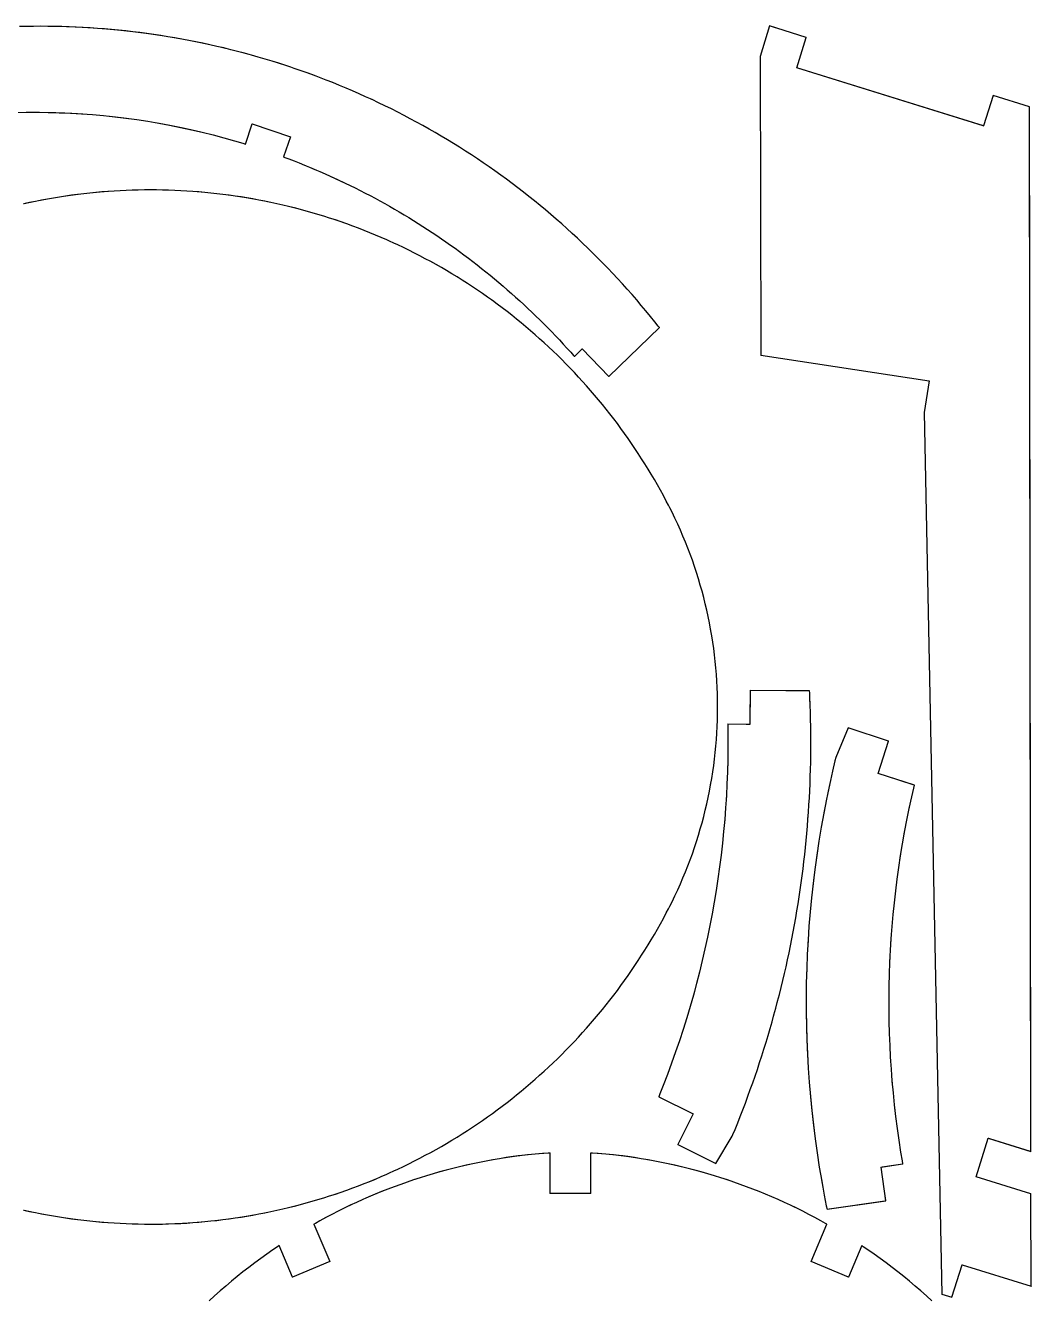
# Model space of a CAD drawing. Header units: metres. Extents: x 0 to 1595, y 0 to 995.
# Drawn here: x 825 to 1298, y 397 to 995 of the extents above; entities that cross this region are included whole.
import ezdxf

# ---------------------------------------------------------------- set-up
doc = ezdxf.new("R2010")
doc.units = ezdxf.units.M

msp = doc.modelspace()

# ---------------------------------------------------------------- linework, layer by layer
for points in [[(820.524, 953.944, 0.4, 0.4, 0), (825.746, 954.039, 0.4, 0.4, 0), (830.965, 954.054, 0.4, 0.4, 0), (836.185, 953.988, 0.4, 0.4, 0), (841.403, 953.84, 0.4, 0.4, 0), (846.617, 953.614, 0.4, 0.4, 0), (851.826, 953.307, 0.4, 0.4, 0), (857.031, 952.919, 0.4, 0.4, 0), (862.229, 952.451, 0.4, 0.4, 0), (867.421, 951.904, 0.4, 0.4, 0), (872.606, 951.276, 0.4, 0.4, 0), (877.781, 950.569, 0.4, 0.4, 0), (882.946, 949.782, 0.4, 0.4, 0), (888.101, 948.914, 0.4, 0.4, 0), (893.244, 947.967, 0.4, 0.4, 0), (898.375, 946.94, 0.4, 0.4, 0), (903.493, 945.833, 0.4, 0.4, 0), (908.596, 944.646, 0.4, 0.4, 0), (913.683, 943.381, 0.4, 0.4, 0), (918.754, 942.035, 0.4, 0.4, 0), (923.808, 940.608, 0.4, 0.4, 0), (927.589, 939.49, 0.4, 0.4, 0), (928.844, 939.104, 0.4, 0.4, 0), (932.049, 948.576, 0.4, 0.4, 0), (950.047, 942.489, 0.4, 0.4, 0), (946.843, 933.015, 0.4, 0.4, 0), (947.46, 932.788, 0.4, 0.4, 0), (949.306, 932.094, 0.4, 0.4, 0), (951.758, 931.154, 0.4, 0.4, 0), (954.204, 930.196, 0.4, 0.4, 0), (956.64, 929.219, 0.4, 0.4, 0), (959.068, 928.224, 0.4, 0.4, 0), (961.488, 927.21, 0.4, 0.4, 0), (963.897, 926.178, 0.4, 0.4, 0), (966.299, 925.128, 0.4, 0.4, 0), (968.692, 924.06, 0.4, 0.4, 0), (971.075, 922.974, 0.4, 0.4, 0), (973.449, 921.869, 0.4, 0.4, 0), (975.813, 920.747, 0.4, 0.4, 0), (978.168, 919.607, 0.4, 0.4, 0), (980.514, 918.449, 0.4, 0.4, 0), (982.85, 917.272, 0.4, 0.4, 0), (985.176, 916.079, 0.4, 0.4, 0), (987.493, 914.868, 0.4, 0.4, 0), (989.799, 913.639, 0.4, 0.4, 0), (992.096, 912.393, 0.4, 0.4, 0), (994.382, 911.129, 0.4, 0.4, 0), (996.658, 909.849, 0.4, 0.4, 0), (998.924, 908.55, 0.4, 0.4, 0), (1001.18, 907.235, 0.4, 0.4, 0), (1003.43, 905.901, 0.4, 0.4, 0), (1005.66, 904.551, 0.4, 0.4, 0), (1007.88, 903.185, 0.4, 0.4, 0), (1010.1, 901.801, 0.4, 0.4, 0), (1012.3, 900.4, 0.4, 0.4, 0), (1014.49, 898.983, 0.4, 0.4, 0), (1016.67, 897.549, 0.4, 0.4, 0), (1018.84, 896.097, 0.4, 0.4, 0), (1021, 894.631, 0.4, 0.4, 0), (1023.14, 893.146, 0.4, 0.4, 0), (1025.28, 891.646, 0.4, 0.4, 0), (1027.4, 890.129, 0.4, 0.4, 0), (1029.51, 888.594, 0.4, 0.4, 0), (1031.61, 887.046, 0.4, 0.4, 0), (1033.7, 885.479, 0.4, 0.4, 0), (1035.77, 883.897, 0.4, 0.4, 0), (1037.84, 882.299, 0.4, 0.4, 0), (1039.89, 880.685, 0.4, 0.4, 0), (1041.93, 879.054, 0.4, 0.4, 0), (1043.96, 877.408, 0.4, 0.4, 0), (1045.97, 875.746, 0.4, 0.4, 0), (1047.98, 874.068, 0.4, 0.4, 0), (1049.97, 872.375, 0.4, 0.4, 0), (1051.94, 870.665, 0.4, 0.4, 0), (1053.91, 868.942, 0.4, 0.4, 0), (1055.86, 867.201, 0.4, 0.4, 0), (1057.8, 865.446, 0.4, 0.4, 0), (1059.72, 863.675, 0.4, 0.4, 0), (1061.63, 861.887, 0.4, 0.4, 0), (1063.53, 860.086, 0.4, 0.4, 0), (1065.42, 858.269, 0.4, 0.4, 0), (1067.29, 856.438, 0.4, 0.4, 0), (1069.15, 854.592, 0.4, 0.4, 0), (1070.99, 852.729, 0.4, 0.4, 0), (1072.82, 850.853, 0.4, 0.4, 0), (1074.64, 848.961, 0.4, 0.4, 0), (1076.44, 847.054, 0.4, 0.4, 0), (1078.23, 845.133, 0.4, 0.4, 0), (1080.01, 843.197, 0.4, 0.4, 0), (1081.77, 841.247, 0.4, 0.4, 0), (1083.08, 839.775, 0.4, 0.4, 0), (1083.52, 839.282, 0.4, 0.4, 0), (1087.22, 842.863, 0.4, 0.4, 0), (1099.73, 829.914, 0.4, 0.4, 0), (1123.47, 852.838, 0.4, 0.4, 0), (1122.94, 853.501, 0.4, 0.4, 0), (1121.37, 855.481, 0.4, 0.4, 0), (1119.26, 858.104, 0.4, 0.4, 0), (1117.12, 860.706, 0.4, 0.4, 0), (1114.96, 863.286, 0.4, 0.4, 0), (1112.78, 865.844, 0.4, 0.4, 0), (1110.58, 868.382, 0.4, 0.4, 0), (1108.35, 870.899, 0.4, 0.4, 0), (1106.11, 873.393, 0.4, 0.4, 0), (1103.84, 875.867, 0.4, 0.4, 0), (1101.55, 878.318, 0.4, 0.4, 0), (1099.24, 880.747, 0.4, 0.4, 0), (1096.91, 883.154, 0.4, 0.4, 0), (1094.55, 885.539, 0.4, 0.4, 0), (1092.18, 887.901, 0.4, 0.4, 0), (1089.79, 890.242, 0.4, 0.4, 0), (1087.38, 892.558, 0.4, 0.4, 0), (1084.94, 894.854, 0.4, 0.4, 0), (1082.49, 897.125, 0.4, 0.4, 0), (1080.01, 899.375, 0.4, 0.4, 0), (1077.52, 901.601, 0.4, 0.4, 0), (1075.01, 903.804, 0.4, 0.4, 0), (1072.48, 905.983, 0.4, 0.4, 0), (1069.93, 908.14, 0.4, 0.4, 0), (1067.36, 910.272, 0.4, 0.4, 0), (1064.77, 912.382, 0.4, 0.4, 0), (1062.16, 914.467, 0.4, 0.4, 0), (1059.54, 916.529, 0.4, 0.4, 0), (1056.89, 918.567, 0.4, 0.4, 0), (1054.23, 920.579, 0.4, 0.4, 0), (1051.55, 922.569, 0.4, 0.4, 0), (1048.85, 924.533, 0.4, 0.4, 0), (1046.14, 926.474, 0.4, 0.4, 0), (1043.41, 928.39, 0.4, 0.4, 0), (1040.66, 930.281, 0.4, 0.4, 0), (1037.89, 932.147, 0.4, 0.4, 0), (1035.11, 933.989, 0.4, 0.4, 0), (1032.31, 935.806, 0.4, 0.4, 0), (1029.49, 937.596, 0.4, 0.4, 0), (1026.66, 939.361, 0.4, 0.4, 0), (1023.81, 941.103, 0.4, 0.4, 0), (1020.94, 942.817, 0.4, 0.4, 0), (1018.06, 944.507, 0.4, 0.4, 0), (1015.17, 946.169, 0.4, 0.4, 0), (1012.25, 947.807, 0.4, 0.4, 0), (1009.32, 949.418, 0.4, 0.4, 0), (1006.38, 951.004, 0.4, 0.4, 0), (1003.42, 952.564, 0.4, 0.4, 0), (1000.45, 954.096, 0.4, 0.4, 0), (997.462, 955.603, 0.4, 0.4, 0), (994.46, 957.082, 0.4, 0.4, 0), (991.443, 958.535, 0.4, 0.4, 0), (988.413, 959.961, 0.4, 0.4, 0), (985.367, 961.36, 0.4, 0.4, 0), (982.308, 962.732, 0.4, 0.4, 0), (979.236, 964.076, 0.4, 0.4, 0), (976.15, 965.394, 0.4, 0.4, 0), (973.05, 966.685, 0.4, 0.4, 0), (969.938, 967.947, 0.4, 0.4, 0), (966.813, 969.182, 0.4, 0.4, 0), (963.674, 970.389, 0.4, 0.4, 0), (960.522, 971.568, 0.4, 0.4, 0), (957.358, 972.719, 0.4, 0.4, 0), (954.182, 973.842, 0.4, 0.4, 0), (951.792, 974.667, 0.4, 0.4, 0), (950.994, 974.938, 0.4, 0.4, 0), (950.196, 975.207, 0.4, 0.4, 0), (947.796, 976.003, 0.4, 0.4, 0), (944.59, 977.039, 0.4, 0.4, 0), (941.378, 978.044, 0.4, 0.4, 0), (938.157, 979.019, 0.4, 0.4, 0), (934.931, 979.965, 0.4, 0.4, 0), (931.697, 980.882, 0.4, 0.4, 0), (928.457, 981.768, 0.4, 0.4, 0), (925.211, 982.625, 0.4, 0.4, 0), (921.958, 983.451, 0.4, 0.4, 0), (918.7, 984.247, 0.4, 0.4, 0), (915.438, 985.014, 0.4, 0.4, 0), (912.168, 985.75, 0.4, 0.4, 0), (908.893, 986.457, 0.4, 0.4, 0), (905.614, 987.133, 0.4, 0.4, 0), (902.331, 987.781, 0.4, 0.4, 0), (899.042, 988.397, 0.4, 0.4, 0), (895.749, 988.985, 0.4, 0.4, 0), (892.451, 989.54, 0.4, 0.4, 0), (889.15, 990.068, 0.4, 0.4, 0), (885.844, 990.564, 0.4, 0.4, 0), (882.536, 991.032, 0.4, 0.4, 0), (879.224, 991.468, 0.4, 0.4, 0), (875.908, 991.875, 0.4, 0.4, 0), (872.592, 992.251, 0.4, 0.4, 0), (869.271, 992.599, 0.4, 0.4, 0), (865.947, 992.915, 0.4, 0.4, 0), (862.621, 993.201, 0.4, 0.4, 0), (859.293, 993.458, 0.4, 0.4, 0), (855.964, 993.685, 0.4, 0.4, 0), (852.632, 993.881, 0.4, 0.4, 0), (849.3, 994.047, 0.4, 0.4, 0), (845.965, 994.183, 0.4, 0.4, 0), (842.631, 994.289, 0.4, 0.4, 0), (839.294, 994.365, 0.4, 0.4, 0), (835.957, 994.411, 0.4, 0.4, 0), (832.619, 994.426, 0.4, 0.4, 0), (829.282, 994.413, 0.4, 0.4, 0), (825.944, 994.367, 0.4, 0.4, 0), (822.607, 994.293, 0.4, 0.4, 0)], [(1171.11, 839.825, 0.4, 0.4, 0), (1250.2, 827.792, 0.4, 0.4, 0), (1247.94, 812.963, 0.4, 0.4, 0), (1256.18, 398.649, 0.4, 0.4, 0), (1260.96, 397.164, 0.4, 0.4, 0), (1265.71, 412.442, 0.4, 0.4, 0), (1298.18, 402.344, 0.4, 0.4, 0), (1298.12, 445.844, 0.4, 0.4, 0), (1272.4, 453.844, 0.4, 0.4, 0), (1278.04, 471.986, 0.4, 0.4, 0), (1298.1, 465.75, 0.4, 0.4, 0), (1297.48, 956.56, 0.4, 0.4, 0), (1280.29, 961.906, 0.4, 0.4, 0), (1275.84, 947.582, 0.4, 0.4, 0), (1187.99, 974.907, 0.4, 0.4, 0), (1192.45, 989.229, 0.4, 0.4, 0), (1175.26, 994.576, 0.4, 0.4, 0), (1170.8, 980.253, 0.4, 0.4, 0), (1171.11, 839.825, 0.4, 0.4, 0)], [(824.535, 438.16, 0.4, 0.4, 0), (827.351, 437.546, 0.4, 0.4, 0), (830.172, 436.961, 0.4, 0.4, 0), (832.997, 436.407, 0.4, 0.4, 0), (835.825, 435.883, 0.4, 0.4, 0), (838.656, 435.389, 0.4, 0.4, 0), (841.49, 434.925, 0.4, 0.4, 0), (844.328, 434.492, 0.4, 0.4, 0), (847.168, 434.088, 0.4, 0.4, 0), (850.01, 433.714, 0.4, 0.4, 0), (852.854, 433.369, 0.4, 0.4, 0), (855.701, 433.056, 0.4, 0.4, 0), (858.549, 432.771, 0.4, 0.4, 0), (861.399, 432.517, 0.4, 0.4, 0), (864.25, 432.293, 0.4, 0.4, 0), (867.101, 432.099, 0.4, 0.4, 0), (869.954, 431.933, 0.4, 0.4, 0), (872.807, 431.799, 0.4, 0.4, 0), (875.66, 431.693, 0.4, 0.4, 0), (878.512, 431.618, 0.4, 0.4, 0), (881.367, 431.572, 0.4, 0.4, 0), (884.218, 431.557, 0.4, 0.4, 0), (887.071, 431.571, 0.4, 0.4, 0), (889.922, 431.614, 0.4, 0.4, 0), (892.772, 431.688, 0.4, 0.4, 0), (895.621, 431.79, 0.4, 0.4, 0), (898.467, 431.922, 0.4, 0.4, 0), (901.313, 432.085, 0.4, 0.4, 0), (904.156, 432.276, 0.4, 0.4, 0), (906.996, 432.497, 0.4, 0.4, 0), (909.835, 432.747, 0.4, 0.4, 0), (912.671, 433.028, 0.4, 0.4, 0), (915.503, 433.338, 0.4, 0.4, 0), (918.332, 433.676, 0.4, 0.4, 0), (921.158, 434.044, 0.4, 0.4, 0), (923.981, 434.443, 0.4, 0.4, 0), (926.799, 434.869, 0.4, 0.4, 0), (929.613, 435.326, 0.4, 0.4, 0), (932.422, 435.813, 0.4, 0.4, 0), (935.228, 436.328, 0.4, 0.4, 0), (938.028, 436.872, 0.4, 0.4, 0), (940.822, 437.446, 0.4, 0.4, 0), (943.613, 438.049, 0.4, 0.4, 0), (946.397, 438.682, 0.4, 0.4, 0), (949.175, 439.343, 0.4, 0.4, 0), (951.947, 440.033, 0.4, 0.4, 0), (954.714, 440.754, 0.4, 0.4, 0), (957.474, 441.503, 0.4, 0.4, 0), (960.226, 442.281, 0.4, 0.4, 0), (962.972, 443.088, 0.4, 0.4, 0), (965.711, 443.925, 0.4, 0.4, 0), (968.443, 444.79, 0.4, 0.4, 0), (971.167, 445.685, 0.4, 0.4, 0), (973.882, 446.608, 0.4, 0.4, 0), (976.59, 447.56, 0.4, 0.4, 0), (979.289, 448.542, 0.4, 0.4, 0), (981.979, 449.553, 0.4, 0.4, 0), (984.661, 450.592, 0.4, 0.4, 0), (987.335, 451.66, 0.4, 0.4, 0), (989.999, 452.757, 0.4, 0.4, 0), (992.653, 453.883, 0.4, 0.4, 0), (995.297, 455.037, 0.4, 0.4, 0), (997.274, 455.922, 0.4, 0.4, 0), (997.931, 456.221, 0.4, 0.4, 0), (998.587, 456.521, 0.4, 0.4, 0), (1000.55, 457.433, 0.4, 0.4, 0), (1003.16, 458.671, 0.4, 0.4, 0), (1005.75, 459.935, 0.4, 0.4, 0), (1008.33, 461.225, 0.4, 0.4, 0), (1010.89, 462.542, 0.4, 0.4, 0), (1013.43, 463.883, 0.4, 0.4, 0), (1015.96, 465.251, 0.4, 0.4, 0), (1018.47, 466.644, 0.4, 0.4, 0), (1020.97, 468.063, 0.4, 0.4, 0), (1023.44, 469.506, 0.4, 0.4, 0), (1025.91, 470.975, 0.4, 0.4, 0), (1028.35, 472.468, 0.4, 0.4, 0), (1030.78, 473.986, 0.4, 0.4, 0), (1033.19, 475.529, 0.4, 0.4, 0), (1035.58, 477.096, 0.4, 0.4, 0), (1037.96, 478.686, 0.4, 0.4, 0), (1040.32, 480.301, 0.4, 0.4, 0), (1042.66, 481.94, 0.4, 0.4, 0), (1044.98, 483.603, 0.4, 0.4, 0), (1047.28, 485.29, 0.4, 0.4, 0), (1049.57, 487, 0.4, 0.4, 0), (1051.84, 488.732, 0.4, 0.4, 0), (1054.08, 490.488, 0.4, 0.4, 0), (1056.31, 492.267, 0.4, 0.4, 0), (1058.52, 494.068, 0.4, 0.4, 0), (1060.72, 495.893, 0.4, 0.4, 0), (1062.89, 497.739, 0.4, 0.4, 0), (1065.04, 499.608, 0.4, 0.4, 0), (1067.17, 501.499, 0.4, 0.4, 0), (1069.28, 503.411, 0.4, 0.4, 0), (1071.38, 505.346, 0.4, 0.4, 0), (1073.45, 507.301, 0.4, 0.4, 0), (1075.5, 509.279, 0.4, 0.4, 0), (1077.53, 511.278, 0.4, 0.4, 0), (1079.54, 513.299, 0.4, 0.4, 0), (1081.53, 515.339, 0.4, 0.4, 0), (1083.5, 517.4, 0.4, 0.4, 0), (1085.44, 519.483, 0.4, 0.4, 0), (1087.37, 521.586, 0.4, 0.4, 0), (1089.27, 523.708, 0.4, 0.4, 0), (1091.15, 525.851, 0.4, 0.4, 0), (1093.01, 528.015, 0.4, 0.4, 0), (1094.85, 530.199, 0.4, 0.4, 0), (1096.67, 532.4, 0.4, 0.4, 0), (1098.46, 534.622, 0.4, 0.4, 0), (1100.23, 536.864, 0.4, 0.4, 0), (1101.98, 539.125, 0.4, 0.4, 0), (1103.7, 541.404, 0.4, 0.4, 0), (1105.4, 543.703, 0.4, 0.4, 0), (1107.08, 546.021, 0.4, 0.4, 0), (1108.73, 548.356, 0.4, 0.4, 0), (1110.36, 550.71, 0.4, 0.4, 0), (1111.97, 553.082, 0.4, 0.4, 0), (1113.55, 555.472, 0.4, 0.4, 0), (1115.11, 557.881, 0.4, 0.4, 0), (1116.65, 560.307, 0.4, 0.4, 0), (1118.16, 562.75, 0.4, 0.4, 0), (1119.64, 565.211, 0.4, 0.4, 0), (1121.1, 567.689, 0.4, 0.4, 0), (1122.54, 570.185, 0.4, 0.4, 0), (1123.95, 572.696, 0.4, 0.4, 0), (1125.33, 575.225, 0.4, 0.4, 0), (1126.69, 577.771, 0.4, 0.4, 0), (1127.69, 579.69, 0.4, 0.4, 0), (1128.02, 580.332, 0.4, 0.4, 0), (1128.37, 581.015, 0.4, 0.4, 0), (1129.41, 583.075, 0.4, 0.4, 0), (1130.75, 585.835, 0.4, 0.4, 0), (1132.05, 588.613, 0.4, 0.4, 0), (1133.3, 591.407, 0.4, 0.4, 0), (1134.52, 594.217, 0.4, 0.4, 0), (1135.69, 597.044, 0.4, 0.4, 0), (1136.82, 599.886, 0.4, 0.4, 0), (1137.9, 602.744, 0.4, 0.4, 0), (1138.94, 605.617, 0.4, 0.4, 0), (1139.94, 608.503, 0.4, 0.4, 0), (1140.9, 611.401, 0.4, 0.4, 0), (1141.82, 614.315, 0.4, 0.4, 0), (1142.68, 617.24, 0.4, 0.4, 0), (1143.51, 620.178, 0.4, 0.4, 0), (1144.29, 623.126, 0.4, 0.4, 0), (1145.03, 626.086, 0.4, 0.4, 0), (1145.73, 629.057, 0.4, 0.4, 0), (1146.38, 632.037, 0.4, 0.4, 0), (1146.99, 635.028, 0.4, 0.4, 0), (1147.55, 638.028, 0.4, 0.4, 0), (1148.07, 641.036, 0.4, 0.4, 0), (1148.54, 644.053, 0.4, 0.4, 0), (1148.97, 647.076, 0.4, 0.4, 0), (1149.36, 650.107, 0.4, 0.4, 0), (1149.7, 653.146, 0.4, 0.4, 0), (1149.99, 656.19, 0.4, 0.4, 0), (1150.24, 659.239, 0.4, 0.4, 0), (1150.45, 662.294, 0.4, 0.4, 0), (1150.61, 665.354, 0.4, 0.4, 0), (1150.72, 668.418, 0.4, 0.4, 0), (1150.79, 671.486, 0.4, 0.4, 0), (1150.81, 673.789, 0.4, 0.4, 0), (1150.81, 674.557, 0.4, 0.4, 0), (1150.81, 675.325, 0.4, 0.4, 0), (1150.79, 677.628, 0.4, 0.4, 0), (1150.72, 680.696, 0.4, 0.4, 0), (1150.61, 683.76, 0.4, 0.4, 0), (1150.45, 686.819, 0.4, 0.4, 0), (1150.24, 689.875, 0.4, 0.4, 0), (1149.99, 692.925, 0.4, 0.4, 0), (1149.7, 695.968, 0.4, 0.4, 0), (1149.36, 699.007, 0.4, 0.4, 0), (1148.97, 702.037, 0.4, 0.4, 0), (1148.54, 705.061, 0.4, 0.4, 0), (1148.07, 708.078, 0.4, 0.4, 0), (1147.55, 711.086, 0.4, 0.4, 0), (1146.99, 714.086, 0.4, 0.4, 0), (1146.38, 717.076, 0.4, 0.4, 0), (1145.73, 720.057, 0.4, 0.4, 0), (1145.03, 723.028, 0.4, 0.4, 0), (1144.29, 725.988, 0.4, 0.4, 0), (1143.51, 728.936, 0.4, 0.4, 0), (1142.68, 731.874, 0.4, 0.4, 0), (1141.82, 734.8, 0.4, 0.4, 0), (1140.9, 737.713, 0.4, 0.4, 0), (1139.94, 740.611, 0.4, 0.4, 0), (1138.94, 743.497, 0.4, 0.4, 0), (1137.9, 746.369, 0.4, 0.4, 0), (1136.82, 749.228, 0.4, 0.4, 0), (1135.69, 752.069, 0.4, 0.4, 0), (1134.52, 754.897, 0.4, 0.4, 0), (1133.3, 757.707, 0.4, 0.4, 0), (1132.05, 760.501, 0.4, 0.4, 0), (1130.75, 763.279, 0.4, 0.4, 0), (1129.41, 766.039, 0.4, 0.4, 0), (1128.37, 768.099, 0.4, 0.4, 0), (1128.02, 768.782, 0.4, 0.4, 0), (1127.69, 769.424, 0.4, 0.4, 0), (1126.69, 771.343, 0.4, 0.4, 0), (1125.33, 773.889, 0.4, 0.4, 0), (1123.95, 776.418, 0.4, 0.4, 0), (1122.54, 778.929, 0.4, 0.4, 0), (1121.1, 781.425, 0.4, 0.4, 0), (1119.64, 783.903, 0.4, 0.4, 0), (1118.16, 786.364, 0.4, 0.4, 0), (1116.65, 788.807, 0.4, 0.4, 0), (1115.11, 791.233, 0.4, 0.4, 0), (1113.55, 793.642, 0.4, 0.4, 0), (1111.97, 796.032, 0.4, 0.4, 0), (1110.36, 798.404, 0.4, 0.4, 0), (1108.73, 800.758, 0.4, 0.4, 0), (1107.08, 803.094, 0.4, 0.4, 0), (1105.4, 805.411, 0.4, 0.4, 0), (1103.7, 807.71, 0.4, 0.4, 0), (1101.98, 809.989, 0.4, 0.4, 0), (1100.23, 812.25, 0.4, 0.4, 0), (1098.46, 814.492, 0.4, 0.4, 0), (1096.67, 816.714, 0.4, 0.4, 0), (1094.85, 818.917, 0.4, 0.4, 0), (1093.01, 821.099, 0.4, 0.4, 0), (1091.15, 823.262, 0.4, 0.4, 0), (1089.27, 825.406, 0.4, 0.4, 0), (1087.37, 827.528, 0.4, 0.4, 0), (1085.44, 829.631, 0.4, 0.4, 0), (1083.5, 831.714, 0.4, 0.4, 0), (1081.53, 833.775, 0.4, 0.4, 0), (1079.54, 835.817, 0.4, 0.4, 0), (1077.53, 837.836, 0.4, 0.4, 0), (1075.5, 839.835, 0.4, 0.4, 0), (1073.45, 841.813, 0.4, 0.4, 0), (1071.38, 843.768, 0.4, 0.4, 0), (1069.28, 845.703, 0.4, 0.4, 0), (1067.17, 847.615, 0.4, 0.4, 0), (1065.04, 849.507, 0.4, 0.4, 0), (1062.89, 851.375, 0.4, 0.4, 0), (1060.72, 853.222, 0.4, 0.4, 0), (1058.52, 855.046, 0.4, 0.4, 0), (1056.31, 856.847, 0.4, 0.4, 0), (1054.08, 858.626, 0.4, 0.4, 0), (1051.84, 860.382, 0.4, 0.4, 0), (1049.57, 862.115, 0.4, 0.4, 0), (1047.28, 863.825, 0.4, 0.4, 0), (1044.98, 865.511, 0.4, 0.4, 0), (1042.66, 867.174, 0.4, 0.4, 0), (1040.32, 868.813, 0.4, 0.4, 0), (1037.96, 870.428, 0.4, 0.4, 0), (1035.58, 872.018, 0.4, 0.4, 0), (1033.19, 873.586, 0.4, 0.4, 0), (1030.78, 875.128, 0.4, 0.4, 0), (1028.35, 876.646, 0.4, 0.4, 0), (1025.91, 878.139, 0.4, 0.4, 0), (1023.44, 879.608, 0.4, 0.4, 0), (1020.97, 881.051, 0.4, 0.4, 0), (1018.47, 882.469, 0.4, 0.4, 0), (1015.96, 883.864, 0.4, 0.4, 0), (1013.43, 885.231, 0.4, 0.4, 0), (1010.89, 886.572, 0.4, 0.4, 0), (1008.33, 887.889, 0.4, 0.4, 0), (1005.75, 889.179, 0.4, 0.4, 0), (1003.16, 890.443, 0.4, 0.4, 0), (1000.55, 891.681, 0.4, 0.4, 0), (998.587, 892.593, 0.4, 0.4, 0), (997.931, 892.893, 0.4, 0.4, 0), (997.274, 893.192, 0.4, 0.4, 0), (995.297, 894.076, 0.4, 0.4, 0), (992.653, 895.231, 0.4, 0.4, 0), (989.999, 896.357, 0.4, 0.4, 0), (987.335, 897.454, 0.4, 0.4, 0), (984.661, 898.522, 0.4, 0.4, 0), (981.979, 899.561, 0.4, 0.4, 0), (979.289, 900.572, 0.4, 0.4, 0), (976.59, 901.554, 0.4, 0.4, 0), (973.882, 902.506, 0.4, 0.4, 0), (971.167, 903.429, 0.4, 0.4, 0), (968.443, 904.324, 0.4, 0.4, 0), (965.711, 905.189, 0.4, 0.4, 0), (962.972, 906.026, 0.4, 0.4, 0), (960.226, 906.833, 0.4, 0.4, 0), (957.474, 907.611, 0.4, 0.4, 0), (954.714, 908.361, 0.4, 0.4, 0), (951.947, 909.081, 0.4, 0.4, 0), (949.175, 909.771, 0.4, 0.4, 0), (946.397, 910.433, 0.4, 0.4, 0), (943.613, 911.065, 0.4, 0.4, 0), (940.822, 911.668, 0.4, 0.4, 0), (938.028, 912.242, 0.4, 0.4, 0), (935.228, 912.786, 0.4, 0.4, 0), (932.422, 913.301, 0.4, 0.4, 0), (929.613, 913.788, 0.4, 0.4, 0), (926.799, 914.244, 0.4, 0.4, 0), (923.981, 914.672, 0.4, 0.4, 0), (921.158, 915.069, 0.4, 0.4, 0), (918.332, 915.438, 0.4, 0.4, 0), (915.503, 915.776, 0.4, 0.4, 0), (912.671, 916.086, 0.4, 0.4, 0), (909.835, 916.367, 0.4, 0.4, 0), (906.996, 916.617, 0.4, 0.4, 0), (904.156, 916.837, 0.4, 0.4, 0), (901.313, 917.029, 0.4, 0.4, 0), (898.467, 917.192, 0.4, 0.4, 0), (895.621, 917.324, 0.4, 0.4, 0), (892.772, 917.426, 0.4, 0.4, 0), (889.922, 917.5, 0.4, 0.4, 0), (887.071, 917.543, 0.4, 0.4, 0), (884.218, 917.557, 0.4, 0.4, 0), (881.367, 917.542, 0.4, 0.4, 0), (878.512, 917.496, 0.4, 0.4, 0), (875.66, 917.421, 0.4, 0.4, 0), (872.807, 917.315, 0.4, 0.4, 0), (869.954, 917.181, 0.4, 0.4, 0), (867.101, 917.015, 0.4, 0.4, 0), (864.25, 916.821, 0.4, 0.4, 0), (861.399, 916.597, 0.4, 0.4, 0), (858.549, 916.343, 0.4, 0.4, 0), (855.701, 916.058, 0.4, 0.4, 0), (852.854, 915.744, 0.4, 0.4, 0), (850.01, 915.4, 0.4, 0.4, 0), (847.168, 915.026, 0.4, 0.4, 0), (844.328, 914.622, 0.4, 0.4, 0), (841.49, 914.189, 0.4, 0.4, 0), (838.656, 913.725, 0.4, 0.4, 0), (835.825, 913.231, 0.4, 0.4, 0), (832.997, 912.707, 0.4, 0.4, 0), (830.172, 912.153, 0.4, 0.4, 0), (827.351, 911.568, 0.4, 0.4, 0), (824.535, 910.954, 0.4, 0.4, 0)], [(1123.19, 491.436, 0.4, 0.4, 0), (1139.27, 483.335, 0.4, 0.4, 0), (1132.07, 469.047, 0.4, 0.4, 0), (1149.93, 460.046, 0.4, 0.4, 0), (1157.73, 472.858, 0.4, 0.4, 0), (1158.05, 473.635, 0.4, 0.4, 0), (1159, 475.965, 0.4, 0.4, 0), (1160.26, 479.079, 0.4, 0.4, 0), (1161.49, 482.201, 0.4, 0.4, 0), (1162.7, 485.331, 0.4, 0.4, 0), (1163.89, 488.467, 0.4, 0.4, 0), (1165.05, 491.61, 0.4, 0.4, 0), (1166.2, 494.76, 0.4, 0.4, 0), (1167.32, 497.917, 0.4, 0.4, 0), (1168.42, 501.081, 0.4, 0.4, 0), (1169.5, 504.251, 0.4, 0.4, 0), (1170.55, 507.429, 0.4, 0.4, 0), (1171.58, 510.613, 0.4, 0.4, 0), (1172.59, 513.803, 0.4, 0.4, 0), (1173.58, 516.999, 0.4, 0.4, 0), (1174.55, 520.201, 0.4, 0.4, 0), (1175.49, 523.41, 0.4, 0.4, 0), (1176.41, 526.624, 0.4, 0.4, 0), (1177.31, 529.843, 0.4, 0.4, 0), (1178.19, 533.069, 0.4, 0.4, 0), (1179.04, 536.3, 0.4, 0.4, 0), (1179.87, 539.536, 0.4, 0.4, 0), (1180.68, 542.778, 0.4, 0.4, 0), (1181.47, 546.025, 0.4, 0.4, 0), (1182.23, 549.276, 0.4, 0.4, 0), (1182.97, 552.532, 0.4, 0.4, 0), (1183.69, 555.794, 0.4, 0.4, 0), (1184.39, 559.06, 0.4, 0.4, 0), (1185.06, 562.331, 0.4, 0.4, 0), (1185.71, 565.606, 0.4, 0.4, 0), (1186.34, 568.885, 0.4, 0.4, 0), (1186.94, 572.168, 0.4, 0.4, 0), (1187.53, 575.456, 0.4, 0.4, 0), (1188.09, 578.747, 0.4, 0.4, 0), (1188.62, 582.042, 0.4, 0.4, 0), (1189.14, 585.34, 0.4, 0.4, 0), (1189.63, 588.643, 0.4, 0.4, 0), (1190.1, 591.95, 0.4, 0.4, 0), (1190.55, 595.258, 0.4, 0.4, 0), (1190.97, 598.571, 0.4, 0.4, 0), (1191.37, 601.887, 0.4, 0.4, 0), (1191.75, 605.206, 0.4, 0.4, 0), (1192.1, 608.528, 0.4, 0.4, 0), (1192.43, 611.851, 0.4, 0.4, 0), (1192.74, 615.179, 0.4, 0.4, 0), (1193.03, 618.508, 0.4, 0.4, 0), (1193.29, 621.84, 0.4, 0.4, 0), (1193.53, 625.175, 0.4, 0.4, 0), (1193.75, 628.511, 0.4, 0.4, 0), (1193.94, 631.849, 0.4, 0.4, 0), (1194.11, 635.189, 0.4, 0.4, 0), (1194.26, 638.532, 0.4, 0.4, 0), (1194.38, 641.875, 0.4, 0.4, 0), (1194.49, 645.221, 0.4, 0.4, 0), (1194.56, 648.568, 0.4, 0.4, 0), (1194.62, 651.917, 0.4, 0.4, 0), (1194.65, 655.265, 0.4, 0.4, 0), (1194.66, 658.617, 0.4, 0.4, 0), (1194.65, 661.968, 0.4, 0.4, 0), (1194.61, 665.321, 0.4, 0.4, 0), (1194.55, 668.674, 0.4, 0.4, 0), (1194.46, 672.028, 0.4, 0.4, 0), (1194.36, 675.382, 0.4, 0.4, 0), (1194.23, 678.736, 0.4, 0.4, 0), (1194.11, 681.253, 0.4, 0.4, 0), (1194.07, 682.092, 0.4, 0.4, 0), (1166.07, 682.363, 0.4, 0.4, 0), (1165.92, 666.364, 0.4, 0.4, 0), (1155.58, 666.464, 0.4, 0.4, 0), (1155.61, 665.06, 0.4, 0.4, 0), (1155.65, 660.846, 0.4, 0.4, 0), (1155.65, 655.232, 0.4, 0.4, 0), (1155.58, 649.621, 0.4, 0.4, 0), (1155.43, 644.015, 0.4, 0.4, 0), (1155.22, 638.414, 0.4, 0.4, 0), (1154.93, 632.818, 0.4, 0.4, 0), (1154.58, 627.228, 0.4, 0.4, 0), (1154.15, 621.646, 0.4, 0.4, 0), (1153.66, 616.071, 0.4, 0.4, 0), (1153.09, 610.504, 0.4, 0.4, 0), (1152.46, 604.946, 0.4, 0.4, 0), (1151.75, 599.397, 0.4, 0.4, 0), (1150.98, 593.858, 0.4, 0.4, 0), (1150.13, 588.332, 0.4, 0.4, 0), (1149.22, 582.815, 0.4, 0.4, 0), (1148.24, 577.311, 0.4, 0.4, 0), (1147.19, 571.821, 0.4, 0.4, 0), (1146.06, 566.343, 0.4, 0.4, 0), (1144.88, 560.879, 0.4, 0.4, 0), (1143.62, 555.431, 0.4, 0.4, 0), (1142.29, 549.997, 0.4, 0.4, 0), (1140.89, 544.581, 0.4, 0.4, 0), (1139.43, 539.179, 0.4, 0.4, 0), (1137.9, 533.796, 0.4, 0.4, 0), (1136.3, 528.431, 0.4, 0.4, 0), (1134.63, 523.085, 0.4, 0.4, 0), (1132.89, 517.758, 0.4, 0.4, 0), (1131.09, 512.45, 0.4, 0.4, 0), (1129.21, 507.164, 0.4, 0.4, 0), (1127.27, 501.899, 0.4, 0.4, 0), (1125.27, 496.656, 0.4, 0.4, 0), (1123.72, 492.738, 0.4, 0.4, 0), (1123.19, 491.436, 0.4, 0.4, 0)], [(1202.24, 438.561, 0.4, 0.4, 0), (1229.95, 442.547, 0.4, 0.4, 0), (1227.68, 458.383, 0.4, 0.4, 0), (1237.9, 459.854, 0.4, 0.4, 0), (1237.67, 461.239, 0.4, 0.4, 0), (1236.98, 465.396, 0.4, 0.4, 0), (1236.13, 470.946, 0.4, 0.4, 0), (1235.35, 476.501, 0.4, 0.4, 0), (1234.64, 482.065, 0.4, 0.4, 0), (1234, 487.633, 0.4, 0.4, 0), (1233.43, 493.208, 0.4, 0.4, 0), (1232.94, 498.786, 0.4, 0.4, 0), (1232.51, 504.369, 0.4, 0.4, 0), (1232.15, 509.954, 0.4, 0.4, 0), (1231.87, 515.543, 0.4, 0.4, 0), (1231.65, 521.133, 0.4, 0.4, 0), (1231.5, 526.724, 0.4, 0.4, 0), (1231.43, 532.315, 0.4, 0.4, 0), (1231.42, 537.907, 0.4, 0.4, 0), (1231.49, 543.499, 0.4, 0.4, 0), (1231.62, 549.088, 0.4, 0.4, 0), (1231.83, 554.675, 0.4, 0.4, 0), (1232.1, 560.26, 0.4, 0.4, 0), (1232.45, 565.84, 0.4, 0.4, 0), (1232.87, 571.417, 0.4, 0.4, 0), (1233.35, 576.989, 0.4, 0.4, 0), (1233.91, 582.556, 0.4, 0.4, 0), (1234.54, 588.115, 0.4, 0.4, 0), (1235.23, 593.669, 0.4, 0.4, 0), (1236, 599.215, 0.4, 0.4, 0), (1236.84, 604.753, 0.4, 0.4, 0), (1237.74, 610.282, 0.4, 0.4, 0), (1238.72, 615.801, 0.4, 0.4, 0), (1239.77, 621.311, 0.4, 0.4, 0), (1240.89, 626.81, 0.4, 0.4, 0), (1242.07, 632.297, 0.4, 0.4, 0), (1243.01, 636.406, 0.4, 0.4, 0), (1243.33, 637.772, 0.4, 0.4, 0), (1226.21, 643.336, 0.4, 0.4, 0), (1231.16, 658.553, 0.4, 0.4, 0), (1212.14, 664.735, 0.4, 0.4, 0), (1206.38, 650.886, 0.4, 0.4, 0), (1205.97, 649.256, 0.4, 0.4, 0), (1204.82, 644.354, 0.4, 0.4, 0), (1203.35, 637.804, 0.4, 0.4, 0), (1201.98, 631.24, 0.4, 0.4, 0), (1200.7, 624.661, 0.4, 0.4, 0), (1199.51, 618.069, 0.4, 0.4, 0), (1198.41, 611.465, 0.4, 0.4, 0), (1197.41, 604.85, 0.4, 0.4, 0), (1196.5, 598.224, 0.4, 0.4, 0), (1195.68, 591.588, 0.4, 0.4, 0), (1194.95, 584.943, 0.4, 0.4, 0), (1194.31, 578.292, 0.4, 0.4, 0), (1193.76, 571.633, 0.4, 0.4, 0), (1193.31, 564.969, 0.4, 0.4, 0), (1192.95, 558.301, 0.4, 0.4, 0), (1192.68, 551.629, 0.4, 0.4, 0), (1192.51, 544.954, 0.4, 0.4, 0), (1192.42, 538.276, 0.4, 0.4, 0), (1192.43, 531.599, 0.4, 0.4, 0), (1192.53, 524.921, 0.4, 0.4, 0), (1192.73, 518.244, 0.4, 0.4, 0), (1193.01, 511.571, 0.4, 0.4, 0), (1193.39, 504.899, 0.4, 0.4, 0), (1193.86, 498.232, 0.4, 0.4, 0), (1194.42, 491.569, 0.4, 0.4, 0), (1195.07, 484.912, 0.4, 0.4, 0), (1195.82, 478.262, 0.4, 0.4, 0), (1196.66, 471.621, 0.4, 0.4, 0), (1197.59, 464.988, 0.4, 0.4, 0), (1198.61, 458.364, 0.4, 0.4, 0), (1199.73, 451.751, 0.4, 0.4, 0), (1200.94, 445.15, 0.4, 0.4, 0), (1201.9, 440.206, 0.4, 0.4, 0), (1202.24, 438.561, 0.4, 0.4, 0)], [(1251.5, 395.458, 0.4, 0.4, 0), (1248.93, 397.815, 0.4, 0.4, 0), (1246.32, 400.139, 0.4, 0.4, 0), (1243.68, 402.428, 0.4, 0.4, 0), (1241.01, 404.682, 0.4, 0.4, 0), (1238.31, 406.901, 0.4, 0.4, 0), (1235.58, 409.086, 0.4, 0.4, 0), (1232.82, 411.235, 0.4, 0.4, 0), (1230.03, 413.349, 0.4, 0.4, 0), (1227.21, 415.425, 0.4, 0.4, 0), (1224.36, 417.465, 0.4, 0.4, 0), (1221.48, 419.469, 0.4, 0.4, 0), (1219.31, 420.95, 0.4, 0.4, 0), (1218.58, 421.436, 0.4, 0.4, 0), (1212.28, 406.601, 0.4, 0.4, 0), (1194.79, 414.025, 0.4, 0.4, 0), (1202.22, 431.514, 0.4, 0.4, 0), (1201.52, 431.911, 0.4, 0.4, 0), (1199.41, 433.083, 0.4, 0.4, 0), (1196.58, 434.617, 0.4, 0.4, 0), (1193.74, 436.115, 0.4, 0.4, 0), (1190.88, 437.579, 0.4, 0.4, 0), (1188, 439.007, 0.4, 0.4, 0), (1185.11, 440.399, 0.4, 0.4, 0), (1182.2, 441.754, 0.4, 0.4, 0), (1179.28, 443.075, 0.4, 0.4, 0), (1176.34, 444.358, 0.4, 0.4, 0), (1173.39, 445.607, 0.4, 0.4, 0), (1170.42, 446.819, 0.4, 0.4, 0), (1167.44, 447.994, 0.4, 0.4, 0), (1164.45, 449.133, 0.4, 0.4, 0), (1161.44, 450.236, 0.4, 0.4, 0), (1158.42, 451.301, 0.4, 0.4, 0), (1155.39, 452.331, 0.4, 0.4, 0), (1152.34, 453.324, 0.4, 0.4, 0), (1149.28, 454.278, 0.4, 0.4, 0), (1146.22, 455.196, 0.4, 0.4, 0), (1143.13, 456.078, 0.4, 0.4, 0), (1140.04, 456.921, 0.4, 0.4, 0), (1136.94, 457.726, 0.4, 0.4, 0), (1133.83, 458.494, 0.4, 0.4, 0), (1130.71, 459.225, 0.4, 0.4, 0), (1127.58, 459.918, 0.4, 0.4, 0), (1124.44, 460.574, 0.4, 0.4, 0), (1121.29, 461.19, 0.4, 0.4, 0), (1118.13, 461.769, 0.4, 0.4, 0), (1114.96, 462.31, 0.4, 0.4, 0), (1111.79, 462.813, 0.4, 0.4, 0), (1108.61, 463.276, 0.4, 0.4, 0), (1106.22, 463.6, 0.4, 0.4, 0), (1105.42, 463.701, 0.4, 0.4, 0), (1104.53, 463.814, 0.4, 0.4, 0), (1101.86, 464.119, 0.4, 0.4, 0), (1098.29, 464.469, 0.4, 0.4, 0), (1094.72, 464.751, 0.4, 0.4, 0), (1092.04, 464.921, 0.4, 0.4, 0), (1091.14, 464.967, 0.4, 0.4, 0), (1091.14, 445.967, 0.4, 0.4, 0), (1072.14, 445.967, 0.4, 0.4, 0), (1072.14, 464.967, 0.4, 0.4, 0), (1071.25, 464.921, 0.4, 0.4, 0), (1068.57, 464.751, 0.4, 0.4, 0), (1064.99, 464.469, 0.4, 0.4, 0), (1061.43, 464.119, 0.4, 0.4, 0), (1058.76, 463.814, 0.4, 0.4, 0), (1057.87, 463.701, 0.4, 0.4, 0), (1057.07, 463.6, 0.4, 0.4, 0), (1054.68, 463.276, 0.4, 0.4, 0), (1051.5, 462.813, 0.4, 0.4, 0), (1048.32, 462.31, 0.4, 0.4, 0), (1045.16, 461.769, 0.4, 0.4, 0), (1042, 461.19, 0.4, 0.4, 0), (1038.85, 460.574, 0.4, 0.4, 0), (1035.71, 459.918, 0.4, 0.4, 0), (1032.58, 459.225, 0.4, 0.4, 0), (1029.46, 458.494, 0.4, 0.4, 0), (1026.34, 457.726, 0.4, 0.4, 0), (1023.24, 456.921, 0.4, 0.4, 0), (1020.15, 456.078, 0.4, 0.4, 0), (1017.07, 455.196, 0.4, 0.4, 0), (1014, 454.278, 0.4, 0.4, 0), (1010.95, 453.324, 0.4, 0.4, 0), (1007.9, 452.331, 0.4, 0.4, 0), (1004.87, 451.301, 0.4, 0.4, 0), (1001.85, 450.236, 0.4, 0.4, 0), (998.839, 449.133, 0.4, 0.4, 0), (995.844, 447.994, 0.4, 0.4, 0), (992.864, 446.819, 0.4, 0.4, 0), (989.897, 445.607, 0.4, 0.4, 0), (986.944, 444.358, 0.4, 0.4, 0), (984.007, 443.075, 0.4, 0.4, 0), (981.083, 441.754, 0.4, 0.4, 0), (978.176, 440.399, 0.4, 0.4, 0), (975.285, 439.007, 0.4, 0.4, 0), (972.408, 437.579, 0.4, 0.4, 0), (969.549, 436.115, 0.4, 0.4, 0), (966.706, 434.617, 0.4, 0.4, 0), (963.881, 433.083, 0.4, 0.4, 0), (961.771, 431.911, 0.4, 0.4, 0), (961.071, 431.514, 0.4, 0.4, 0), (968.496, 414.025, 0.4, 0.4, 0), (951.006, 406.601, 0.4, 0.4, 0), (944.708, 421.436, 0.4, 0.4, 0), (943.979, 420.95, 0.4, 0.4, 0), (941.803, 419.469, 0.4, 0.4, 0), (938.926, 417.465, 0.4, 0.4, 0), (936.078, 415.425, 0.4, 0.4, 0), (933.258, 413.349, 0.4, 0.4, 0), (930.468, 411.235, 0.4, 0.4, 0), (927.708, 409.086, 0.4, 0.4, 0), (924.978, 406.901, 0.4, 0.4, 0), (922.278, 404.682, 0.4, 0.4, 0), (919.607, 402.428, 0.4, 0.4, 0), (916.969, 400.139, 0.4, 0.4, 0), (914.361, 397.815, 0.4, 0.4, 0), (911.785, 395.458, 0.4, 0.4, 0)]]:
    msp.add_lwpolyline(points, format="xyseb")
for points in [[(820.524, 953.944), (825.746, 954.039), (830.965, 954.054), (836.185, 953.988), (841.403, 953.84), (846.617, 953.614), (851.826, 953.307), (857.031, 952.919), (862.229, 952.451), (867.421, 951.904), (872.606, 951.276), (877.781, 950.569), (882.946, 949.782), (888.101, 948.914), (893.244, 947.967), (898.375, 946.94), (903.493, 945.833), (908.596, 944.646), (913.683, 943.381), (918.754, 942.035), (923.808, 940.608), (927.589, 939.49), (928.844, 939.104), (932.049, 948.576), (950.047, 942.489), (946.843, 933.015), (947.46, 932.788), (949.306, 932.094), (951.758, 931.154), (954.204, 930.196), (956.64, 929.219), (959.068, 928.224), (961.488, 927.21), (963.897, 926.178), (966.299, 925.128), (968.692, 924.06), (971.075, 922.974), (973.449, 921.869), (975.813, 920.747), (978.168, 919.607), (980.514, 918.449), (982.85, 917.272), (985.176, 916.079), (987.493, 914.868), (989.799, 913.639), (992.096, 912.393), (994.382, 911.129), (996.658, 909.849), (998.924, 908.55), (1001.18, 907.235), (1003.43, 905.901), (1005.66, 904.551), (1007.88, 903.185), (1010.1, 901.801), (1012.3, 900.4), (1014.49, 898.983), (1016.67, 897.549), (1018.84, 896.097), (1021, 894.631), (1023.14, 893.146), (1025.28, 891.646), (1027.4, 890.129), (1029.51, 888.594), (1031.61, 887.046), (1033.7, 885.479), (1035.77, 883.897), (1037.84, 882.299), (1039.89, 880.685), (1041.93, 879.054), (1043.96, 877.408), (1045.97, 875.746), (1047.98, 874.068), (1049.97, 872.375), (1051.94, 870.665), (1053.91, 868.942), (1055.86, 867.201), (1057.8, 865.446), (1059.72, 863.675), (1061.63, 861.887), (1063.53, 860.086), (1065.42, 858.269), (1067.29, 856.438), (1069.15, 854.592), (1070.99, 852.729), (1072.82, 850.853), (1074.64, 848.961), (1076.44, 847.054), (1078.23, 845.133), (1080.01, 843.197), (1081.77, 841.247), (1083.08, 839.775), (1083.52, 839.282), (1087.22, 842.863), (1099.73, 829.914), (1123.47, 852.838), (1122.94, 853.501), (1121.37, 855.481), (1119.26, 858.104), (1117.12, 860.706), (1114.96, 863.286), (1112.78, 865.844), (1110.58, 868.382), (1108.35, 870.899), (1106.11, 873.393), (1103.84, 875.867), (1101.55, 878.318), (1099.24, 880.747), (1096.91, 883.154), (1094.55, 885.539), (1092.18, 887.901), (1089.79, 890.242), (1087.38, 892.558), (1084.94, 894.854), (1082.49, 897.125), (1080.01, 899.375), (1077.52, 901.601), (1075.01, 903.804), (1072.48, 905.983), (1069.93, 908.14), (1067.36, 910.272), (1064.77, 912.382), (1062.16, 914.467), (1059.54, 916.529), (1056.89, 918.567), (1054.23, 920.579), (1051.55, 922.569), (1048.85, 924.533), (1046.14, 926.474), (1043.41, 928.39), (1040.66, 930.281), (1037.89, 932.147), (1035.11, 933.989), (1032.31, 935.806), (1029.49, 937.596), (1026.66, 939.361), (1023.81, 941.103), (1020.94, 942.817), (1018.06, 944.507), (1015.17, 946.169), (1012.25, 947.807), (1009.32, 949.418), (1006.38, 951.004), (1003.42, 952.563), (1000.45, 954.096), (997.462, 955.603), (994.46, 957.082), (991.443, 958.535), (988.413, 959.961), (985.367, 961.36), (982.308, 962.732), (979.236, 964.076), (976.15, 965.394), (973.05, 966.685), (969.938, 967.947), (966.813, 969.182), (963.674, 970.389), (960.522, 971.568), (957.358, 972.719), (954.182, 973.842), (951.792, 974.667), (950.994, 974.938), (950.196, 975.207), (947.796, 976.003), (944.59, 977.039), (941.378, 978.044), (938.157, 979.019), (934.931, 979.965), (931.697, 980.882), (928.457, 981.768), (925.211, 982.625), (921.958, 983.451), (918.7, 984.247), (915.438, 985.014), (912.168, 985.75), (908.893, 986.457), (905.614, 987.133), (902.331, 987.781), (899.042, 988.397), (895.749, 988.985), (892.451, 989.54), (889.15, 990.068), (885.844, 990.564), (882.536, 991.032), (879.224, 991.468), (875.908, 991.875), (872.592, 992.251), (869.271, 992.599), (865.947, 992.915), (862.621, 993.201), (859.293, 993.458), (855.964, 993.685), (852.632, 993.881), (849.3, 994.047), (845.965, 994.183), (842.631, 994.289), (839.294, 994.365), (835.957, 994.411), (832.619, 994.426), (829.282, 994.413), (825.944, 994.367), (822.607, 994.293)], [(1171.11, 839.825), (1250.2, 827.792), (1247.94, 812.963), (1256.18, 398.649), (1260.96, 397.164), (1265.71, 412.442), (1298.18, 402.344), (1298.12, 445.844), (1272.4, 453.844), (1278.04, 471.986), (1298.1, 465.75), (1297.48, 956.56), (1280.29, 961.906), (1275.84, 947.582), (1187.99, 974.907), (1192.45, 989.229), (1175.26, 994.576), (1170.8, 980.253), (1171.11, 839.825)], [(824.535, 438.16), (827.351, 437.546), (830.172, 436.961), (832.997, 436.407), (835.825, 435.883), (838.656, 435.389), (841.49, 434.925), (844.328, 434.492), (847.168, 434.088), (850.01, 433.714), (852.854, 433.369), (855.701, 433.056), (858.549, 432.771), (861.399, 432.517), (864.25, 432.293), (867.101, 432.099), (869.954, 431.933), (872.807, 431.799), (875.66, 431.693), (878.512, 431.618), (881.367, 431.572), (884.218, 431.557), (887.071, 431.571), (889.922, 431.614), (892.772, 431.688), (895.621, 431.79), (898.467, 431.922), (901.313, 432.085), (904.156, 432.276), (906.996, 432.497), (909.835, 432.747), (912.671, 433.028), (915.503, 433.338), (918.332, 433.676), (921.158, 434.044), (923.981, 434.443), (926.799, 434.869), (929.613, 435.326), (932.422, 435.813), (935.228, 436.328), (938.028, 436.872), (940.822, 437.446), (943.613, 438.049), (946.397, 438.682), (949.175, 439.343), (951.947, 440.033), (954.714, 440.754), (957.474, 441.503), (960.226, 442.281), (962.972, 443.088), (965.711, 443.925), (968.443, 444.79), (971.167, 445.685), (973.882, 446.608), (976.59, 447.56), (979.289, 448.542), (981.979, 449.553), (984.661, 450.592), (987.335, 451.66), (989.999, 452.757), (992.653, 453.883), (995.297, 455.037), (997.274, 455.922), (997.931, 456.221), (998.587, 456.521), (1000.55, 457.433), (1003.16, 458.671), (1005.75, 459.935), (1008.33, 461.225), (1010.89, 462.542), (1013.43, 463.883), (1015.96, 465.251), (1018.47, 466.644), (1020.97, 468.063), (1023.44, 469.506), (1025.91, 470.975), (1028.35, 472.468), (1030.78, 473.986), (1033.19, 475.529), (1035.58, 477.096), (1037.96, 478.686), (1040.32, 480.301), (1042.66, 481.94), (1044.98, 483.603), (1047.28, 485.29), (1049.57, 487), (1051.84, 488.732), (1054.08, 490.488), (1056.31, 492.267), (1058.52, 494.068), (1060.72, 495.893), (1062.89, 497.739), (1065.04, 499.608), (1067.17, 501.499), (1069.28, 503.411), (1071.38, 505.346), (1073.45, 507.301), (1075.5, 509.279), (1077.53, 511.278), (1079.54, 513.299), (1081.53, 515.339), (1083.5, 517.4), (1085.44, 519.483), (1087.37, 521.586), (1089.27, 523.708), (1091.15, 525.851), (1093.01, 528.015), (1094.85, 530.199), (1096.67, 532.4), (1098.46, 534.622), (1100.23, 536.864), (1101.98, 539.125), (1103.7, 541.404), (1105.4, 543.703), (1107.08, 546.021), (1108.73, 548.356), (1110.36, 550.71), (1111.97, 553.082), (1113.55, 555.472), (1115.11, 557.881), (1116.65, 560.307), (1118.16, 562.75), (1119.64, 565.211), (1121.1, 567.689), (1122.54, 570.185), (1123.95, 572.696), (1125.33, 575.225), (1126.69, 577.771), (1127.69, 579.69), (1128.02, 580.332), (1128.37, 581.015), (1129.41, 583.075), (1130.75, 585.835), (1132.05, 588.613), (1133.3, 591.407), (1134.52, 594.217), (1135.69, 597.044), (1136.82, 599.886), (1137.9, 602.744), (1138.94, 605.617), (1139.94, 608.503), (1140.9, 611.401), (1141.82, 614.315), (1142.68, 617.24), (1143.51, 620.178), (1144.29, 623.126), (1145.03, 626.086), (1145.73, 629.057), (1146.38, 632.037), (1146.99, 635.028), (1147.55, 638.028), (1148.07, 641.036), (1148.54, 644.053), (1148.97, 647.076), (1149.36, 650.107), (1149.7, 653.146), (1149.99, 656.19), (1150.24, 659.239), (1150.45, 662.294), (1150.61, 665.354), (1150.72, 668.418), (1150.79, 671.486), (1150.81, 673.789), (1150.81, 674.557), (1150.81, 675.325), (1150.79, 677.628), (1150.72, 680.696), (1150.61, 683.76), (1150.45, 686.819), (1150.24, 689.875), (1149.99, 692.925), (1149.7, 695.968), (1149.36, 699.007), (1148.97, 702.037), (1148.54, 705.061), (1148.07, 708.078), (1147.55, 711.086), (1146.99, 714.086), (1146.38, 717.076), (1145.73, 720.057), (1145.03, 723.028), (1144.29, 725.988), (1143.51, 728.936), (1142.68, 731.874), (1141.82, 734.8), (1140.9, 737.713), (1139.94, 740.611), (1138.94, 743.497), (1137.9, 746.369), (1136.82, 749.228), (1135.69, 752.069), (1134.52, 754.897), (1133.3, 757.707), (1132.05, 760.501), (1130.75, 763.279), (1129.41, 766.039), (1128.37, 768.099), (1128.02, 768.782), (1127.69, 769.424), (1126.69, 771.343), (1125.33, 773.889), (1123.95, 776.418), (1122.54, 778.929), (1121.1, 781.425), (1119.64, 783.903), (1118.16, 786.364), (1116.65, 788.807), (1115.11, 791.233), (1113.55, 793.642), (1111.97, 796.032), (1110.36, 798.404), (1108.73, 800.758), (1107.08, 803.094), (1105.4, 805.411), (1103.7, 807.71), (1101.98, 809.989), (1100.23, 812.25), (1098.46, 814.492), (1096.67, 816.714), (1094.85, 818.917), (1093.01, 821.099), (1091.15, 823.262), (1089.27, 825.406), (1087.37, 827.528), (1085.44, 829.631), (1083.5, 831.714), (1081.53, 833.775), (1079.54, 835.817), (1077.53, 837.836), (1075.5, 839.835), (1073.45, 841.813), (1071.38, 843.768), (1069.28, 845.703), (1067.17, 847.615), (1065.04, 849.507), (1062.89, 851.375), (1060.72, 853.222), (1058.52, 855.046), (1056.31, 856.847), (1054.08, 858.626), (1051.84, 860.382), (1049.57, 862.115), (1047.28, 863.825), (1044.98, 865.511), (1042.66, 867.174), (1040.32, 868.813), (1037.96, 870.428), (1035.58, 872.018), (1033.19, 873.586), (1030.78, 875.128), (1028.35, 876.646), (1025.91, 878.139), (1023.44, 879.608), (1020.97, 881.051), (1018.47, 882.469), (1015.96, 883.864), (1013.43, 885.231), (1010.89, 886.572), (1008.33, 887.889), (1005.75, 889.179), (1003.16, 890.443), (1000.55, 891.681), (998.587, 892.593), (997.931, 892.893), (997.274, 893.192), (995.297, 894.076), (992.653, 895.231), (989.999, 896.357), (987.335, 897.454), (984.661, 898.522), (981.979, 899.561), (979.289, 900.572), (976.59, 901.554), (973.882, 902.506), (971.167, 903.429), (968.443, 904.324), (965.711, 905.189), (962.972, 906.026), (960.226, 906.833), (957.474, 907.611), (954.714, 908.361), (951.947, 909.081), (949.175, 909.771), (946.397, 910.433), (943.613, 911.065), (940.822, 911.668), (938.028, 912.242), (935.228, 912.786), (932.422, 913.301), (929.613, 913.788), (926.799, 914.244), (923.981, 914.672), (921.158, 915.069), (918.332, 915.438), (915.503, 915.776), (912.671, 916.086), (909.835, 916.367), (906.996, 916.617), (904.156, 916.837), (901.313, 917.029), (898.467, 917.192), (895.621, 917.324), (892.772, 917.426), (889.922, 917.5), (887.071, 917.543), (884.218, 917.557), (881.367, 917.542), (878.512, 917.496), (875.66, 917.421), (872.807, 917.315), (869.954, 917.181), (867.101, 917.015), (864.25, 916.821), (861.399, 916.597), (858.549, 916.343), (855.701, 916.058), (852.854, 915.744), (850.01, 915.4), (847.168, 915.026), (844.328, 914.622), (841.49, 914.189), (838.656, 913.725), (835.825, 913.231), (832.997, 912.707), (830.172, 912.153), (827.351, 911.568), (824.535, 910.954)], [(1123.19, 491.436), (1139.27, 483.335), (1132.07, 469.047), (1149.93, 460.046), (1157.73, 472.858), (1158.05, 473.635), (1159, 475.965), (1160.26, 479.079), (1161.49, 482.201), (1162.7, 485.331), (1163.89, 488.467), (1165.05, 491.61), (1166.2, 494.76), (1167.32, 497.917), (1168.42, 501.081), (1169.5, 504.251), (1170.55, 507.429), (1171.58, 510.613), (1172.59, 513.803), (1173.58, 516.999), (1174.55, 520.201), (1175.49, 523.41), (1176.41, 526.624), (1177.31, 529.843), (1178.19, 533.069), (1179.04, 536.3), (1179.87, 539.536), (1180.68, 542.778), (1181.47, 546.025), (1182.23, 549.276), (1182.97, 552.532), (1183.69, 555.794), (1184.39, 559.06), (1185.06, 562.331), (1185.71, 565.606), (1186.34, 568.885), (1186.94, 572.168), (1187.53, 575.456), (1188.09, 578.747), (1188.62, 582.042), (1189.14, 585.34), (1189.63, 588.643), (1190.1, 591.95), (1190.55, 595.258), (1190.97, 598.571), (1191.37, 601.887), (1191.75, 605.206), (1192.1, 608.528), (1192.43, 611.851), (1192.74, 615.179), (1193.03, 618.508), (1193.29, 621.84), (1193.53, 625.175), (1193.75, 628.511), (1193.94, 631.849), (1194.11, 635.189), (1194.26, 638.532), (1194.38, 641.875), (1194.49, 645.221), (1194.56, 648.568), (1194.62, 651.917), (1194.65, 655.265), (1194.66, 658.617), (1194.65, 661.968), (1194.61, 665.321), (1194.55, 668.674), (1194.46, 672.028), (1194.36, 675.382), (1194.23, 678.736), (1194.11, 681.253), (1194.07, 682.092), (1166.07, 682.363), (1165.92, 666.364), (1155.58, 666.464), (1155.61, 665.06), (1155.65, 660.846), (1155.65, 655.232), (1155.58, 649.621), (1155.43, 644.015), (1155.22, 638.414), (1154.93, 632.818), (1154.58, 627.228), (1154.15, 621.646), (1153.66, 616.071), (1153.09, 610.504), (1152.46, 604.946), (1151.75, 599.397), (1150.98, 593.858), (1150.13, 588.332), (1149.22, 582.815), (1148.24, 577.311), (1147.19, 571.821), (1146.06, 566.343), (1144.88, 560.879), (1143.62, 555.431), (1142.29, 549.997), (1140.89, 544.581), (1139.43, 539.179), (1137.9, 533.796), (1136.3, 528.431), (1134.63, 523.085), (1132.89, 517.758), (1131.09, 512.45), (1129.21, 507.164), (1127.27, 501.899), (1125.27, 496.656), (1123.72, 492.738), (1123.19, 491.436)], [(1202.24, 438.561), (1229.95, 442.547), (1227.68, 458.383), (1237.9, 459.854), (1237.67, 461.239), (1236.98, 465.396), (1236.13, 470.946), (1235.35, 476.501), (1234.64, 482.065), (1234, 487.633), (1233.43, 493.208), (1232.94, 498.786), (1232.51, 504.369), (1232.15, 509.954), (1231.87, 515.543), (1231.65, 521.133), (1231.5, 526.724), (1231.43, 532.315), (1231.42, 537.907), (1231.49, 543.499), (1231.62, 549.088), (1231.83, 554.675), (1232.1, 560.26), (1232.45, 565.84), (1232.87, 571.417), (1233.35, 576.989), (1233.91, 582.556), (1234.54, 588.115), (1235.23, 593.669), (1236, 599.215), (1236.84, 604.753), (1237.74, 610.282), (1238.72, 615.801), (1239.77, 621.311), (1240.89, 626.81), (1242.07, 632.297), (1243.01, 636.406), (1243.33, 637.772), (1226.21, 643.336), (1231.16, 658.553), (1212.14, 664.735), (1206.38, 650.886), (1205.97, 649.256), (1204.82, 644.354), (1203.35, 637.804), (1201.98, 631.24), (1200.7, 624.661), (1199.51, 618.069), (1198.41, 611.465), (1197.41, 604.85), (1196.5, 598.224), (1195.68, 591.588), (1194.95, 584.943), (1194.31, 578.292), (1193.76, 571.633), (1193.31, 564.969), (1192.95, 558.301), (1192.68, 551.629), (1192.51, 544.954), (1192.42, 538.276), (1192.43, 531.599), (1192.53, 524.921), (1192.73, 518.244), (1193.01, 511.571), (1193.39, 504.899), (1193.86, 498.232), (1194.42, 491.569), (1195.07, 484.912), (1195.82, 478.262), (1196.66, 471.621), (1197.59, 464.988), (1198.61, 458.364), (1199.73, 451.751), (1200.94, 445.15), (1201.9, 440.206), (1202.24, 438.561)], [(1251.5, 395.458), (1248.93, 397.815), (1246.32, 400.139), (1243.68, 402.428), (1241.01, 404.682), (1238.31, 406.901), (1235.58, 409.086), (1232.82, 411.235), (1230.03, 413.349), (1227.21, 415.425), (1224.36, 417.465), (1221.48, 419.469), (1219.31, 420.95), (1218.58, 421.436), (1212.28, 406.601), (1194.79, 414.025), (1202.22, 431.514), (1201.52, 431.911), (1199.41, 433.083), (1196.58, 434.617), (1193.74, 436.115), (1190.88, 437.579), (1188, 439.007), (1185.11, 440.399), (1182.2, 441.754), (1179.28, 443.075), (1176.34, 444.358), (1173.39, 445.607), (1170.42, 446.819), (1167.44, 447.994), (1164.45, 449.133), (1161.44, 450.236), (1158.42, 451.301), (1155.39, 452.331), (1152.34, 453.324), (1149.28, 454.278), (1146.22, 455.196), (1143.13, 456.078), (1140.04, 456.921), (1136.94, 457.726), (1133.83, 458.494), (1130.71, 459.225), (1127.58, 459.918), (1124.44, 460.574), (1121.29, 461.19), (1118.13, 461.769), (1114.96, 462.31), (1111.79, 462.813), (1108.61, 463.276), (1106.22, 463.6), (1105.42, 463.701), (1104.53, 463.814), (1101.86, 464.119), (1098.29, 464.469), (1094.72, 464.751), (1092.04, 464.921), (1091.14, 464.967), (1091.14, 445.967), (1072.14, 445.967), (1072.14, 464.967), (1071.25, 464.921), (1068.57, 464.751), (1064.99, 464.469), (1061.43, 464.119), (1058.76, 463.814), (1057.87, 463.701), (1057.07, 463.6), (1054.68, 463.276), (1051.5, 462.813), (1048.32, 462.31), (1045.16, 461.769), (1042, 461.19), (1038.85, 460.574), (1035.71, 459.918), (1032.58, 459.225), (1029.46, 458.494), (1026.34, 457.726), (1023.24, 456.921), (1020.15, 456.078), (1017.07, 455.196), (1014, 454.278), (1010.95, 453.324), (1007.9, 452.331), (1004.87, 451.301), (1001.85, 450.236), (998.839, 449.133), (995.844, 447.994), (992.864, 446.819), (989.897, 445.607), (986.944, 444.358), (984.007, 443.075), (981.083, 441.754), (978.176, 440.399), (975.285, 439.007), (972.408, 437.579), (969.549, 436.115), (966.706, 434.617), (963.881, 433.083), (961.771, 431.911), (961.071, 431.514), (968.496, 414.025), (951.006, 406.601), (944.708, 421.436), (943.979, 420.95), (941.803, 419.469), (938.926, 417.465), (936.078, 415.425), (933.258, 413.349), (930.468, 411.235), (927.708, 409.086), (924.978, 406.901), (922.278, 404.682), (919.607, 402.428), (916.969, 400.139), (914.361, 397.815), (911.785, 395.458)]]:
    msp.add_lwpolyline(points)

doc.saveas('drawing.dxf')
